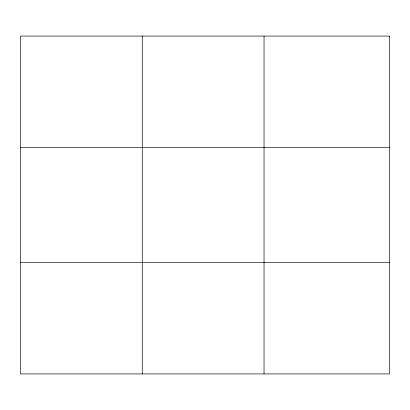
<?xml version="1.0" encoding="UTF-8"?>
<svg xmlns="http://www.w3.org/2000/svg" width="410" height="410" viewBox="0 0 410 410"><rect width="100%" height="100%" fill="white"/><g stroke="black" fill="none" stroke-linecap="round" stroke-linejoin="round"><path stroke-width="0.61" d="M142.27 36.075L142.27 373.925M264.04 36.075L264.04 373.925M20.5 147.564L389.5 147.564M20.5 262.436L389.5 262.436M389.5 36.075L389.5 373.925L20.5 373.925L20.5 36.075L389.5 36.075"/></g></svg>
